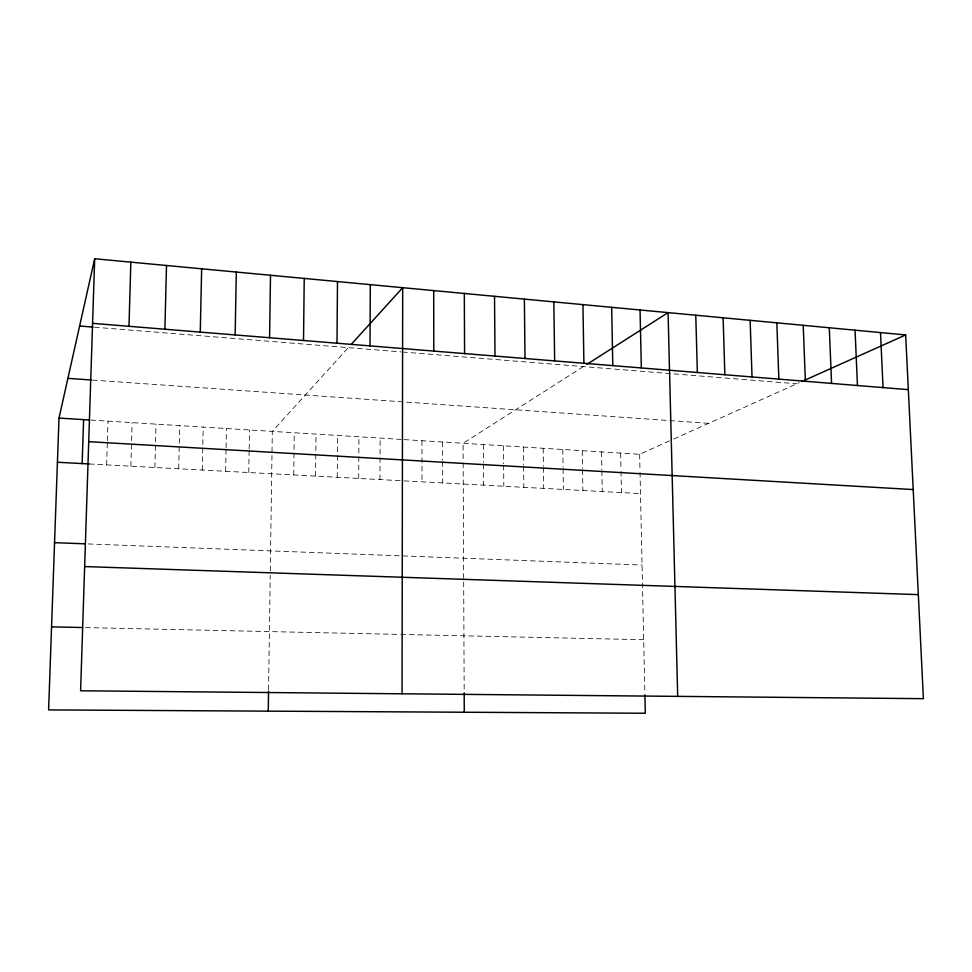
<?xml version="1.0" encoding="UTF-8"?>
<svg xmlns="http://www.w3.org/2000/svg" width="972" height="972" viewBox="0 0 972 972"><rect width="100%" height="100%" fill="white"/><g stroke="black" fill="none" stroke-linecap="round" stroke-linejoin="round"><path stroke-width="0.73" stroke-dasharray="4.86 3.65" d="M379.979 479.585L380.137 438.105M358.704 478.443L358.947 436.78M337.235 477.288L337.576 435.456M315.584 476.122L316.009 434.107M293.738 474.944L294.249 432.747M268.564 689.719L270.228 575.266M270.289 570.941L272.306 431.386L348.28 347.648M248.771 472.526L249.136 450.51M249.16 449.04L249.476 429.964M225.638 471.286L226.051 449.173M226.075 447.691L226.44 428.518M202.273 470.035L203.197 427.073M178.702 468.771L179.723 425.615M154.913 467.483L156.03 424.132M130.88 466.196L132.119 422.65M106.628 464.895L107.333 442.26M107.37 440.753L107.977 421.143M583.394 366.59L463.073 443.268L463.146 461.396M404.121 439.599L639.625 454.276L672.442 439.563M673.669 439.016L799.324 382.64M85.5 627.596L399.383 634.412M400.816 634.449L643.695 639.722M88.209 543.943L642.055 565.036M89.351 463.96L401.072 480.715M404.06 480.873L640.487 493.582M90.773 420.062L401.144 439.417M92.51 380.088L708.624 423.33M94.527 327.212L401.072 351.9M402.566 352.022L796.785 383.782M639.625 454.276L639.989 470.91M640.026 472.416L644.861 693.364M620.658 453.098L620.999 469.792M621.023 471.311L621.448 492.561M601.534 451.907L601.862 469.512M601.887 470.983L602.263 491.528M582.252 450.704L582.544 468.383M582.568 469.853L582.896 490.483M562.812 449.489L563.067 467.24M563.08 468.723L563.383 489.438M543.202 448.274L543.421 466.098M543.433 467.581L543.7 488.381M523.422 447.035L523.604 464.932M523.629 466.426L523.847 487.312M503.472 445.796L503.63 463.766M503.642 465.26L503.812 486.231M483.363 444.544L483.473 462.587M483.485 464.094L483.619 485.15M463.158 462.915L464.179 693.036M442.612 442.005L442.649 460.206M442.649 461.712L442.71 482.95M421.97 440.717L421.982 481.833"/><path stroke-width="1.46" d="M402.056 693.789L402.687 287.688L351.232 344.392M370.016 345.898L370.308 284.638M336.992 343.213L337.491 281.552M303.519 340.492L304.236 278.429M268.26 711.152L268.551 691.141M269.584 337.734L270.508 275.258M235.163 334.939L236.318 272.051M200.268 332.096L201.654 268.794M164.888 329.216L166.504 265.49M128.984 326.3L130.843 262.136M94.685 258.746L80.603 690.776L923.4 698.674L905.661 334.939L94.685 258.746L59 418.082L48.6 709.912L645.299 713.254L644.898 694.773M82.146 463.583L83.604 419.625M586.991 364.293L668.08 312.62L677.691 696.377M801.864 381.51L905.661 334.939M51.565 626.855L82.571 627.535M84.649 566.567L918.321 594.621M54.566 542.668L85.305 543.834M57.421 462.247L89.351 463.96M88.719 441.677L913.206 489.572M59 418.082L89.339 419.977M67.894 378.363L91.064 379.991M79.619 326.009L93.045 327.09M92.583 323.348L908.334 389.651M880.498 332.582L883.05 387.597M855.044 330.188L857.462 385.52M829.286 327.771L831.57 383.405M803.212 325.316L805.375 381.279M776.835 322.838L778.851 379.129M750.141 320.335L752.024 376.942M723.119 317.795L724.857 374.742M695.758 315.22L697.361 372.507M640.05 309.983L641.338 367.951M611.667 307.322L612.797 365.63M582.933 304.613L583.905 363.285M553.833 301.879L554.648 360.904M524.37 299.121L525.014 358.498M494.529 296.314L494.991 356.056M464.312 293.471L464.592 353.577M464.179 693.036L464.264 712.245M433.694 290.592L433.791 351.074"/></g></svg>
